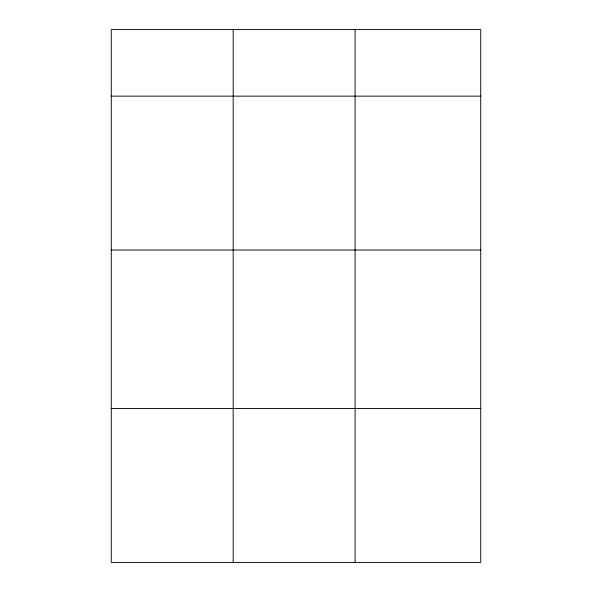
<?xml version="1.0" encoding="UTF-8"?>
<svg xmlns="http://www.w3.org/2000/svg" width="592" height="592" viewBox="0 0 592 592"><rect width="100%" height="100%" fill="white"/><g stroke="black" fill="none" stroke-linecap="round" stroke-linejoin="round"><path stroke-width="0.89" d="M480.741 250.009L480.741 29.6L111.259 29.6L111.259 562.4L480.741 562.4L480.741 250.009L111.259 250.009M111.259 96.148L480.741 96.148M111.259 408.539L480.741 408.539M355.119 29.6L355.119 562.4M233.189 29.6L233.189 562.4"/></g></svg>
